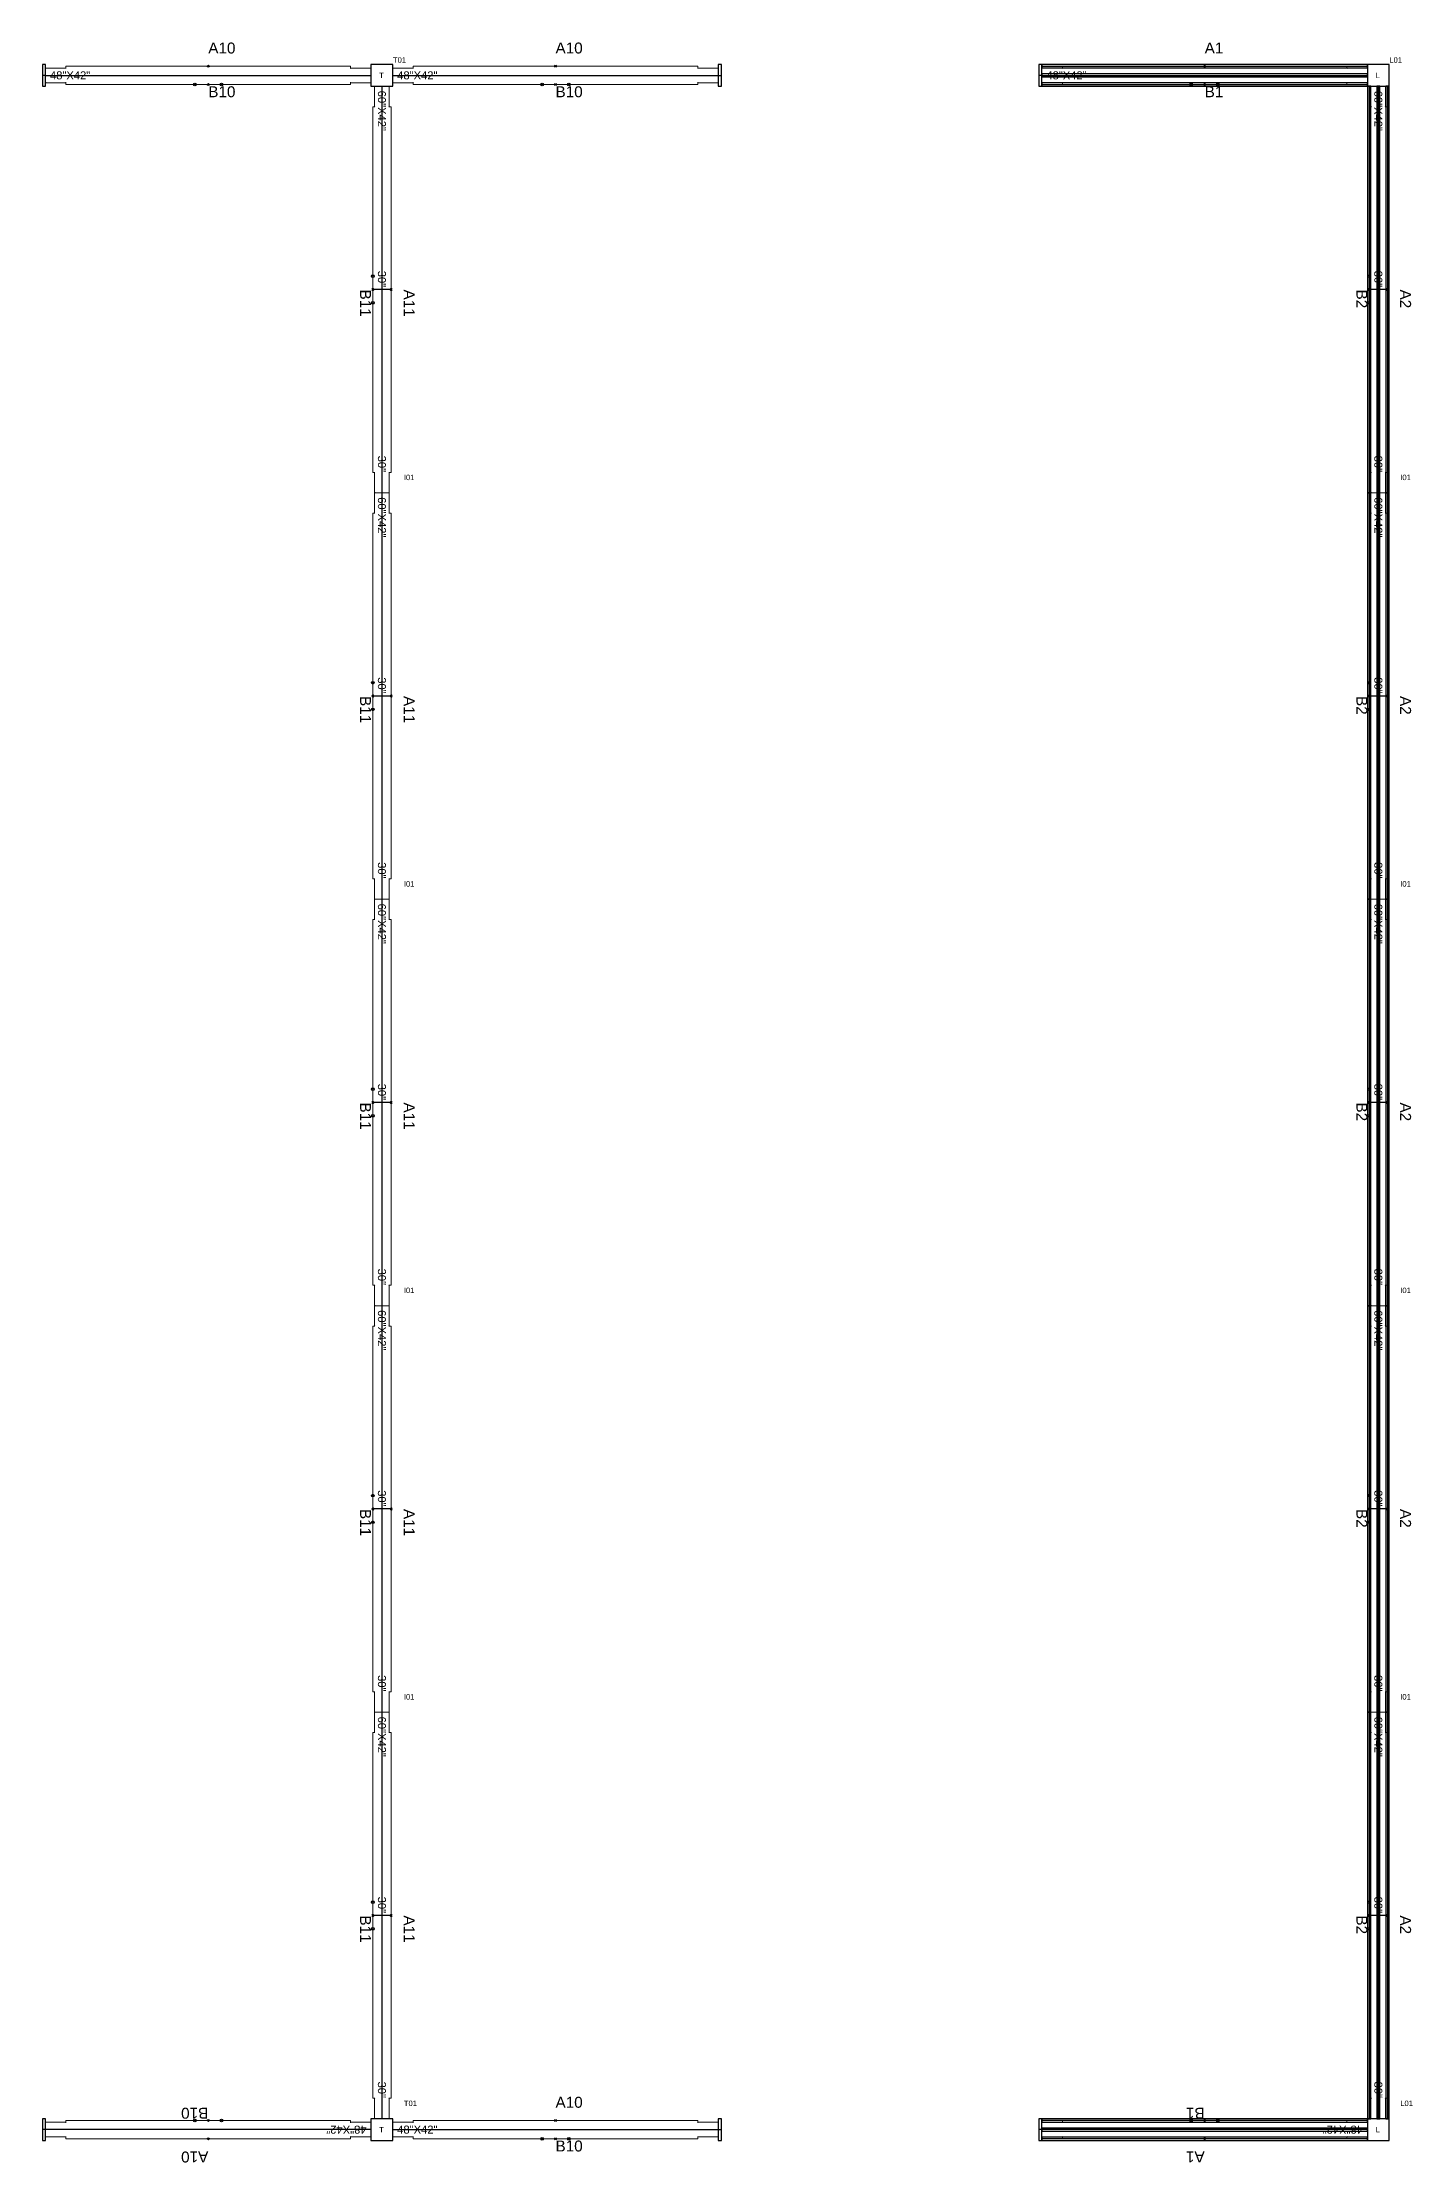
# Model space of a CAD drawing. Header units: millimetres. Extents: x 1390 to 1467.6, y 1790 to 1851.2.
# Drawn here: x 1430.47 to 1435.61, y 1790.1 to 1798.05 of the extents above; entities that cross this region are included whole.
import ezdxf

# ---------------------------------------------------------------- set-up
doc = ezdxf.new("R2010")
doc.units = ezdxf.units.MM
for name, color, linetype in [('DD2D', 7, 'Continuous'), ('DD2D_Geometry', 7, 'Continuous'), ('DDReportes', 7, 'Continuous'), ('Id Unión', 7, 'Continuous')]:
    doc.layers.add(name, color=color, linetype=linetype)
doc.styles.get("Standard").update_dxf_attribs({"font": 'arial.ttf'})

# ---------------------------------------------------------------- blocks, each defined once
blk = doc.blocks.new('DD101048422D')
at = {"color": 1, "linetype": 'Continuous', "lineweight": 0}
for p, q in [((0, -0.0255), (0, 0.0255)), ((0.0017, 0.0275), (0.0218, 0.0275)), ((0.002, 0.0275), (0.0215, 0.0275)), ((0.0747, 0.0275), (0.0215, 0.0275)), ((0.0747, 0.0275), (0.075, 0.0275)), ((0.0765, 0.026), (0.0765, 0.0343)), ((1.1435, 0.0343), (0.0765, 0.0343)), ((1.1435, 0.0343), (1.1435, 0.026)), ((1.1453, 0.0275), (1.145, 0.0275)), ((1.1453, 0.0275), (1.1985, 0.0275)), ((1.2183, 0.0275), (1.1982, 0.0275)), ((1.218, 0.0275), (1.1985, 0.0275)), ((1.22, -0.0255), (1.22, 0.0255)), ((0.025, -0.0275), (0.002, -0.0275)), ((0.025, -0.0275), (0.0747, -0.0275)), ((0.0747, -0.0275), (0.075, -0.0275)), ((0.0765, -0.0343), (0.0765, -0.026)), ((1.1435, -0.0343), (0.0765, -0.0343)), ((1.1435, -0.026), (1.1435, -0.0343)), ((1.1453, -0.0275), (1.145, -0.0275)), ((1.195, -0.0275), (1.1453, -0.0275)), ((1.195, -0.0275), (1.218, -0.0275))]:
    blk.add_line(p, q, dxfattribs=at)
at = {"color": 1}
for p, q in [((0.6065, 0.0379), (0.6135, 0.0308)), ((0.6065, 0.0308), (0.6135, 0.0379)), ((0.6065, -0.0379), (0.6135, -0.0308)), ((0.6065, -0.0308), (0.6135, -0.0379))]:
    blk.add_line(p, q, dxfattribs=at)
for centre in [(0.56, -0.0343), (0.66, -0.0343)]:
    blk.add_circle(centre, 0.005, dxfattribs=at)
at = {"color": 1, "linetype": 'Continuous', "lineweight": 0}
for centre, radius, start, end in [((0.002, 0.0255), 0.00203, 90, 180), ((0.075, 0.026), 0.00151, 10.02098, 90), ((0.075, 0.026), 0.00151, 0, 10.02098), ((1.145, 0.026), 0.00151, 90, 169.97902), ((1.145, 0.026), 0.00151, 169.97902, 180), ((1.145, 0.026), 0.00151, 169.97902, 180), ((1.218, 0.0255), 0.00203, 0, 90), ((0.002, -0.0255), 0.00203, 180, 270), ((0.075, -0.026), 0.00151, 270, 349.97902), ((0.075, -0.026), 0.00151, 349.97902, 0), ((1.145, -0.026), 0.00151, 180, 190.02098), ((1.145, -0.026), 0.00151, 180, 190.02098), ((1.145, -0.026), 0.00151, 190.02098, 270), ((1.218, -0.0255), 0.00203, 270, 0)]:
    blk.add_arc(centre, radius, start, end, dxfattribs=at)
at = {"color": 1}
for p in [(0.61, 0.0343), (0.61, -0.0343)]:
    blk.add_point(p, dxfattribs=at)
blk.add_text('48"X42"', height=0.03).set_placement((0.0165, -0.0149))
blk = doc.blocks.new('SPACE_DD10104842')
blk.add_blockref('DD101048422D', (0, 0))
blk = doc.blocks.new('DD101060422D')
at = {"color": 1, "linetype": 'Continuous', "lineweight": 0}
for p, q in [((0, -0.0255), (0, 0.0255)), ((0.0017, 0.0275), (0.0218, 0.0275)), ((0.002, 0.0275), (0.0215, 0.0275)), ((0.0747, 0.0275), (0.0215, 0.0275)), ((0.0747, 0.0275), (0.075, 0.0275)), ((0.0765, 0.026), (0.0765, 0.0343)), ((1.4475, 0.0343), (0.0765, 0.0343)), ((1.4475, 0.0343), (1.4475, 0.026)), ((1.4493, 0.0275), (1.449, 0.0275)), ((1.4493, 0.0275), (1.5025, 0.0275)), ((1.5223, 0.0275), (1.5022, 0.0275)), ((1.522, 0.0275), (1.5025, 0.0275)), ((1.524, -0.0255), (1.524, 0.0255)), ((0.025, -0.0275), (0.002, -0.0275)), ((0.025, -0.0275), (0.0747, -0.0275)), ((0.0747, -0.0275), (0.075, -0.0275)), ((0.0765, -0.0343), (0.0765, -0.026)), ((1.4475, -0.0343), (0.0765, -0.0343)), ((1.4475, -0.026), (1.4475, -0.0343)), ((1.4493, -0.0275), (1.449, -0.0275)), ((1.499, -0.0275), (1.4493, -0.0275)), ((1.499, -0.0275), (1.522, -0.0275))]:
    blk.add_line(p, q, dxfattribs=at)
at = {"color": 1}
for p, q in [((0.7585, 0.0379), (0.7655, 0.0308)), ((0.7585, 0.0308), (0.7655, 0.0379)), ((0.762, 0.0343), (0.762, -0.0343)), ((0.7585, -0.0379), (0.7655, -0.0308)), ((0.7585, -0.0308), (0.7655, -0.0379))]:
    blk.add_line(p, q, dxfattribs=at)
for centre in [(0.712, -0.0343), (0.812, -0.0343)]:
    blk.add_circle(centre, 0.005, dxfattribs=at)
at = {"color": 1, "linetype": 'Continuous', "lineweight": 0}
for centre, radius, start, end in [((0.002, 0.0255), 0.00203, 90, 180), ((0.075, 0.026), 0.00151, 10.02098, 90), ((0.075, 0.026), 0.00151, 0, 10.02098), ((1.449, 0.026), 0.00151, 90, 169.97902), ((1.449, 0.026), 0.00151, 169.97902, 180), ((1.449, 0.026), 0.00151, 169.97902, 180), ((1.522, 0.0255), 0.00203, 0, 90), ((0.002, -0.0255), 0.00203, 180, 270), ((0.075, -0.026), 0.00151, 270, 349.97902), ((0.075, -0.026), 0.00151, 349.97902, 0), ((1.449, -0.026), 0.00151, 180, 190.02098), ((1.449, -0.026), 0.00151, 180, 190.02098), ((1.449, -0.026), 0.00151, 190.02098, 270), ((1.522, -0.0255), 0.00203, 270, 0)]:
    blk.add_arc(centre, radius, start, end, dxfattribs=at)
at = {"color": 1}
for p in [(0.762, 0.0343), (0.762, -0.0343)]:
    blk.add_point(p, dxfattribs=at)
for s, p in [('60"X42"', (0.0165, -0.0149)), ('30"', (0.6916, -0.0149)), ('30"', (1.3849, -0.0149))]:
    blk.add_text(s, height=0.03).set_placement(p)
blk = doc.blocks.new('SPACE_DD10106042')
blk.add_blockref('DD101060422D', (0, 0))
blk = doc.blocks.new('DD3021422D')
for p, q in [((0, 0.041), (0, -0.041)), ((0.012, 0.041), (0, 0.041)), ((0.012, -0.041), (0.012, 0.041)), ((0, -0.041), (0.012, -0.041))]:
    blk.add_line(p, q)
blk = doc.blocks.new('SPACE_DD302142')
blk.add_blockref('DD3021422D', (0, 0))

msp = doc.modelspace()

# ---------------------------------------------------------------- linework, layer by layer
at = {"layer": 'DD2D'}
for p, q in [((1434.2219, 1797.9634), (1435.4419, 1797.9634)), ((1430.4859, 1797.9291), (1430.4739, 1797.9291)), ((1430.4859, 1797.9291), (1431.7059, 1797.9291)), ((1431.7059, 1797.9291), (1431.706, 1797.9291)), ((1431.7469, 1797.8881), (1431.7469, 1796.3641)), ((1431.7879, 1797.9291), (1433.0079, 1797.9291)), ((1433.0079, 1797.9291), (1433.0199, 1797.9291)), ((1434.2219, 1797.9291), (1434.2099, 1797.9291)), ((1434.2219, 1797.9291), (1435.4419, 1797.9291)), ((1434.2219, 1797.9291), (1435.4419, 1797.9291)), ((1434.2219, 1797.8948), (1435.4419, 1797.8948)), ((1435.4419, 1797.9291), (1435.442, 1797.9291)), ((1435.4486, 1797.8881), (1435.4486, 1796.3641)), ((1435.4829, 1797.8881), (1435.4829, 1796.3641)), ((1435.4829, 1797.8881), (1435.4829, 1796.3641)), ((1435.5172, 1797.8881), (1435.5172, 1796.3641)), ((1431.7469, 1796.3641), (1431.7469, 1796.364)), ((1431.7469, 1796.3641), (1431.7469, 1794.8401)), ((1435.4486, 1796.3641), (1435.4486, 1794.8401)), ((1435.4829, 1796.3641), (1435.4829, 1796.364)), ((1435.4829, 1796.3641), (1435.4829, 1794.8401)), ((1435.4829, 1796.3641), (1435.4829, 1794.8401)), ((1435.5172, 1796.3641), (1435.5172, 1794.8401)), ((1431.7469, 1794.8401), (1431.7469, 1794.84)), ((1431.7469, 1794.8401), (1431.7469, 1793.3161)), ((1435.4486, 1794.8401), (1435.4486, 1793.3161)), ((1435.4829, 1794.8401), (1435.4829, 1794.84)), ((1435.4829, 1794.8401), (1435.4829, 1793.3161)), ((1435.4829, 1794.8401), (1435.4829, 1793.3161)), ((1435.5172, 1794.8401), (1435.5172, 1793.3161)), ((1431.7469, 1793.3161), (1431.7469, 1793.316)), ((1431.7469, 1793.3161), (1431.7469, 1791.7921)), ((1435.4486, 1793.3161), (1435.4486, 1791.7921)), ((1435.4829, 1793.3161), (1435.4829, 1793.316)), ((1435.4829, 1793.3161), (1435.4829, 1791.7921)), ((1435.4829, 1793.3161), (1435.4829, 1791.7921)), ((1435.5172, 1793.3161), (1435.5172, 1791.7921)), ((1431.7469, 1791.7921), (1431.7469, 1791.792)), ((1431.7469, 1791.7921), (1431.7469, 1790.2681)), ((1435.4486, 1791.7921), (1435.4486, 1790.2681)), ((1435.4829, 1791.7921), (1435.4829, 1791.792)), ((1435.4829, 1791.7921), (1435.4829, 1790.2681)), ((1435.4829, 1791.7921), (1435.4829, 1790.2681)), ((1435.5172, 1791.7921), (1435.5172, 1790.2681)), ((1431.7469, 1790.2681), (1431.7469, 1790.268)), ((1435.4419, 1790.2614), (1434.2219, 1790.2614)), ((1435.4829, 1790.2681), (1435.4829, 1790.268)), ((1430.4859, 1790.2271), (1430.4739, 1790.2271)), ((1431.7059, 1790.2271), (1430.4859, 1790.2271)), ((1431.7879, 1790.2271), (1433.0079, 1790.2271)), ((1433.0079, 1790.2271), (1433.0199, 1790.2271)), ((1434.2219, 1790.2271), (1434.2099, 1790.2271)), ((1435.4419, 1790.2271), (1434.2219, 1790.2271)), ((1435.4419, 1790.2271), (1434.2219, 1790.2271)), ((1435.4419, 1790.1928), (1434.2219, 1790.1928))]:
    msp.add_line(p, q, dxfattribs=at)
at = {"layer": 'DD2D_Geometry'}
for points in [[(1431.7059, 1797.8881), (1431.788, 1797.8881), (1431.788, 1797.9701), (1431.7059, 1797.9701)], [(1434.2219, 1797.9574), (1435.4419, 1797.9574), (1435.4419, 1797.9694), (1434.2219, 1797.9694)], [(1435.4419, 1797.8881), (1435.524, 1797.8881), (1435.524, 1797.9701), (1435.4419, 1797.9701)], [(1434.2219, 1797.9231), (1435.4419, 1797.9231), (1435.4419, 1797.9351), (1434.2219, 1797.9351)], [(1434.2219, 1797.8888), (1435.4419, 1797.8888), (1435.4419, 1797.9008), (1434.2219, 1797.9008)], [(1435.4426, 1797.8881), (1435.4426, 1796.3641), (1435.4546, 1796.3641), (1435.4546, 1797.8881)], [(1435.4769, 1797.8881), (1435.4769, 1796.3641), (1435.4889, 1796.3641), (1435.4889, 1797.8881)], [(1435.5112, 1797.8881), (1435.5112, 1796.3641), (1435.5232, 1796.3641), (1435.5232, 1797.8881)], [(1431.7469, 1796.364), (1431.7469, 1796.364), (1431.7469, 1796.3641), (1431.7469, 1796.3641)], [(1435.4426, 1796.3641), (1435.4426, 1794.8401), (1435.4546, 1794.8401), (1435.4546, 1796.3641)], [(1435.4769, 1796.3641), (1435.4769, 1794.8401), (1435.4889, 1794.8401), (1435.4889, 1796.3641)], [(1435.4829, 1796.364), (1435.4829, 1796.364), (1435.4829, 1796.3641), (1435.4829, 1796.3641)], [(1435.5112, 1796.3641), (1435.5112, 1794.8401), (1435.5232, 1794.8401), (1435.5232, 1796.3641)], [(1431.7469, 1794.84), (1431.7469, 1794.84), (1431.7469, 1794.8401), (1431.7469, 1794.8401)], [(1435.4426, 1794.8401), (1435.4426, 1793.3161), (1435.4546, 1793.3161), (1435.4546, 1794.8401)], [(1435.4769, 1794.8401), (1435.4769, 1793.3161), (1435.4889, 1793.3161), (1435.4889, 1794.8401)], [(1435.4829, 1794.84), (1435.4829, 1794.84), (1435.4829, 1794.8401), (1435.4829, 1794.8401)], [(1435.5112, 1794.8401), (1435.5112, 1793.3161), (1435.5232, 1793.3161), (1435.5232, 1794.8401)], [(1431.7469, 1793.316), (1431.7469, 1793.316), (1431.7469, 1793.3161), (1431.7469, 1793.3161)], [(1435.4426, 1793.3161), (1435.4426, 1791.7921), (1435.4546, 1791.7921), (1435.4546, 1793.3161)], [(1435.4769, 1793.3161), (1435.4769, 1791.7921), (1435.4889, 1791.7921), (1435.4889, 1793.3161)], [(1435.4829, 1793.316), (1435.4829, 1793.316), (1435.4829, 1793.3161), (1435.4829, 1793.3161)], [(1435.5112, 1793.3161), (1435.5112, 1791.7921), (1435.5232, 1791.7921), (1435.5232, 1793.3161)], [(1431.7469, 1791.792), (1431.7469, 1791.792), (1431.7469, 1791.7921), (1431.7469, 1791.7921)], [(1435.4426, 1791.7921), (1435.4426, 1790.2681), (1435.4546, 1790.2681), (1435.4546, 1791.7921)], [(1435.4769, 1791.7921), (1435.4769, 1790.2681), (1435.4889, 1790.2681), (1435.4889, 1791.7921)], [(1435.4829, 1791.792), (1435.4829, 1791.792), (1435.4829, 1791.7921), (1435.4829, 1791.7921)], [(1435.5112, 1791.7921), (1435.5112, 1790.2681), (1435.5232, 1790.2681), (1435.5232, 1791.7921)], [(1431.7059, 1790.2681), (1431.7059, 1790.186), (1431.7879, 1790.186), (1431.7879, 1790.2681)], [(1435.4419, 1790.2674), (1434.2219, 1790.2674), (1434.2219, 1790.2554), (1435.4419, 1790.2554)], [(1435.4419, 1790.2681), (1435.4419, 1790.186), (1435.5239, 1790.186), (1435.5239, 1790.2681)], [(1435.4419, 1790.2331), (1434.2219, 1790.2331), (1434.2219, 1790.2211), (1435.4419, 1790.2211)], [(1435.4419, 1790.1988), (1434.2219, 1790.1988), (1434.2219, 1790.1868), (1435.4419, 1790.1868)]]:
    msp.add_lwpolyline(points, close=True, dxfattribs=at)

# ---------------------------------------------------------------- block references
for name, p, rotation in [('SPACE_DD302142', (1430.4859, 1797.9291), 180), ('SPACE_DD302142', (1434.2219, 1797.9291), 180), ('SPACE_DD10106042', (1431.7469, 1797.8881), 270), ('SPACE_DD10106042', (1435.4829, 1797.8881), 270), ('SPACE_DD10106042', (1431.7469, 1796.3641), 270), ('SPACE_DD10106042', (1435.4829, 1796.3641), 270), ('SPACE_DD10106042', (1431.7469, 1794.8401), 270), ('SPACE_DD10106042', (1435.4829, 1794.8401), 270), ('SPACE_DD10106042', (1431.7469, 1793.3161), 270), ('SPACE_DD10106042', (1435.4829, 1793.3161), 270), ('SPACE_DD10106042', (1431.7469, 1791.7921), 270), ('SPACE_DD10106042', (1435.4829, 1791.7921), 270), ('SPACE_DD302142', (1430.4859, 1790.2271), 180), ('SPACE_DD10104842', (1431.7059, 1790.2271), 180), ('SPACE_DD302142', (1434.2219, 1790.2271), 180), ('SPACE_DD10104842', (1435.4419, 1790.2271), 180)]:
    msp.add_blockref(name, p, dxfattribs=dict(at, rotation=rotation))
for name, p in [('SPACE_DD10104842', (1430.4859, 1797.9291)), ('SPACE_DD10104842', (1431.7879, 1797.9291)), ('SPACE_DD302142', (1433.0079, 1797.9291)), ('SPACE_DD10104842', (1434.2219, 1797.9291)), ('SPACE_DD10104842', (1431.7879, 1790.2271)), ('SPACE_DD302142', (1433.0079, 1790.2271))]:
    msp.add_blockref(name, p, dxfattribs=at)

# ---------------------------------------------------------------- texts
for s, p in [('T', (1431.7367, 1797.9188)), ('L', (1435.4727, 1797.9188)), ('T', (1431.7367, 1790.2168)), ('L', (1435.4727, 1790.2168))]:
    msp.add_text(s, height=0.0205, dxfattribs=at).set_placement(p)
at = {"layer": 'DDReportes'}
for s, p in [('A10', (1431.0959, 1798.0111)), ('A10', (1432.3979, 1798.0111)), ('A1', (1434.8319, 1798.0111)), ('B10', (1431.0959, 1797.8471)), ('B10', (1432.3979, 1797.8471)), ('B1', (1434.8319, 1797.8471)), ('A10', (1432.3979, 1790.3091)), ('B10', (1432.3979, 1790.1451))]:
    msp.add_text(s, height=0.041, dxfattribs=at).set_placement(p)
for s, rotation, p in [('B11', 270, (1431.6649, 1797.1261)), ('A11', 270, (1431.8289, 1797.1261)), ('B2', 270, (1435.4009, 1797.1261)), ('A2', 270, (1435.5649, 1797.1261)), ('B11', 270, (1431.6649, 1795.6021)), ('A11', 270, (1431.8289, 1795.6021)), ('B2', 270, (1435.4009, 1795.6021)), ('A2', 270, (1435.5649, 1795.6021)), ('B11', 270, (1431.6649, 1794.0781)), ('A11', 270, (1431.8289, 1794.0781)), ('B2', 270, (1435.4009, 1794.0781)), ('A2', 270, (1435.5649, 1794.0781)), ('A11', 270, (1431.8289, 1792.5541)), ('A2', 270, (1435.5649, 1792.5541)), ('B11', 270, (1431.6649, 1792.5541)), ('B2', 270, (1435.4009, 1792.5541)), ('B11', 270, (1431.6649, 1791.0301)), ('A11', 270, (1431.8289, 1791.0301)), ('B2', 270, (1435.4009, 1791.0301)), ('A2', 270, (1435.5649, 1791.0301)), ('B10', 180, (1431.0959, 1790.3091)), ('B1', 180, (1434.8319, 1790.3091)), ('A10', 180, (1431.0959, 1790.1451)), ('A1', 180, (1434.8319, 1790.1451))]:
    msp.add_text(s, height=0.041, rotation=rotation, dxfattribs=at).set_placement(p)
at = {"layer": 'Id Unión'}
for s, p in [('T01', (1431.7883, 1797.9766)), ('L01', (1435.5243, 1797.9766)), ('I01', (1431.8292, 1796.4115)), ('I01', (1435.5652, 1796.4115)), ('I01', (1431.8292, 1794.8875)), ('I01', (1435.5652, 1794.8875)), ('I01', (1431.8292, 1793.3635)), ('I01', (1435.5652, 1793.3635)), ('I01', (1431.8292, 1791.8395)), ('I01', (1435.5652, 1791.8395)), ('T01', (1431.8292, 1790.3155)), ('L01', (1435.5652, 1790.3155))]:
    msp.add_text(s, height=0.0205, dxfattribs=at).set_placement(p)

doc.saveas('drawing.dxf')
